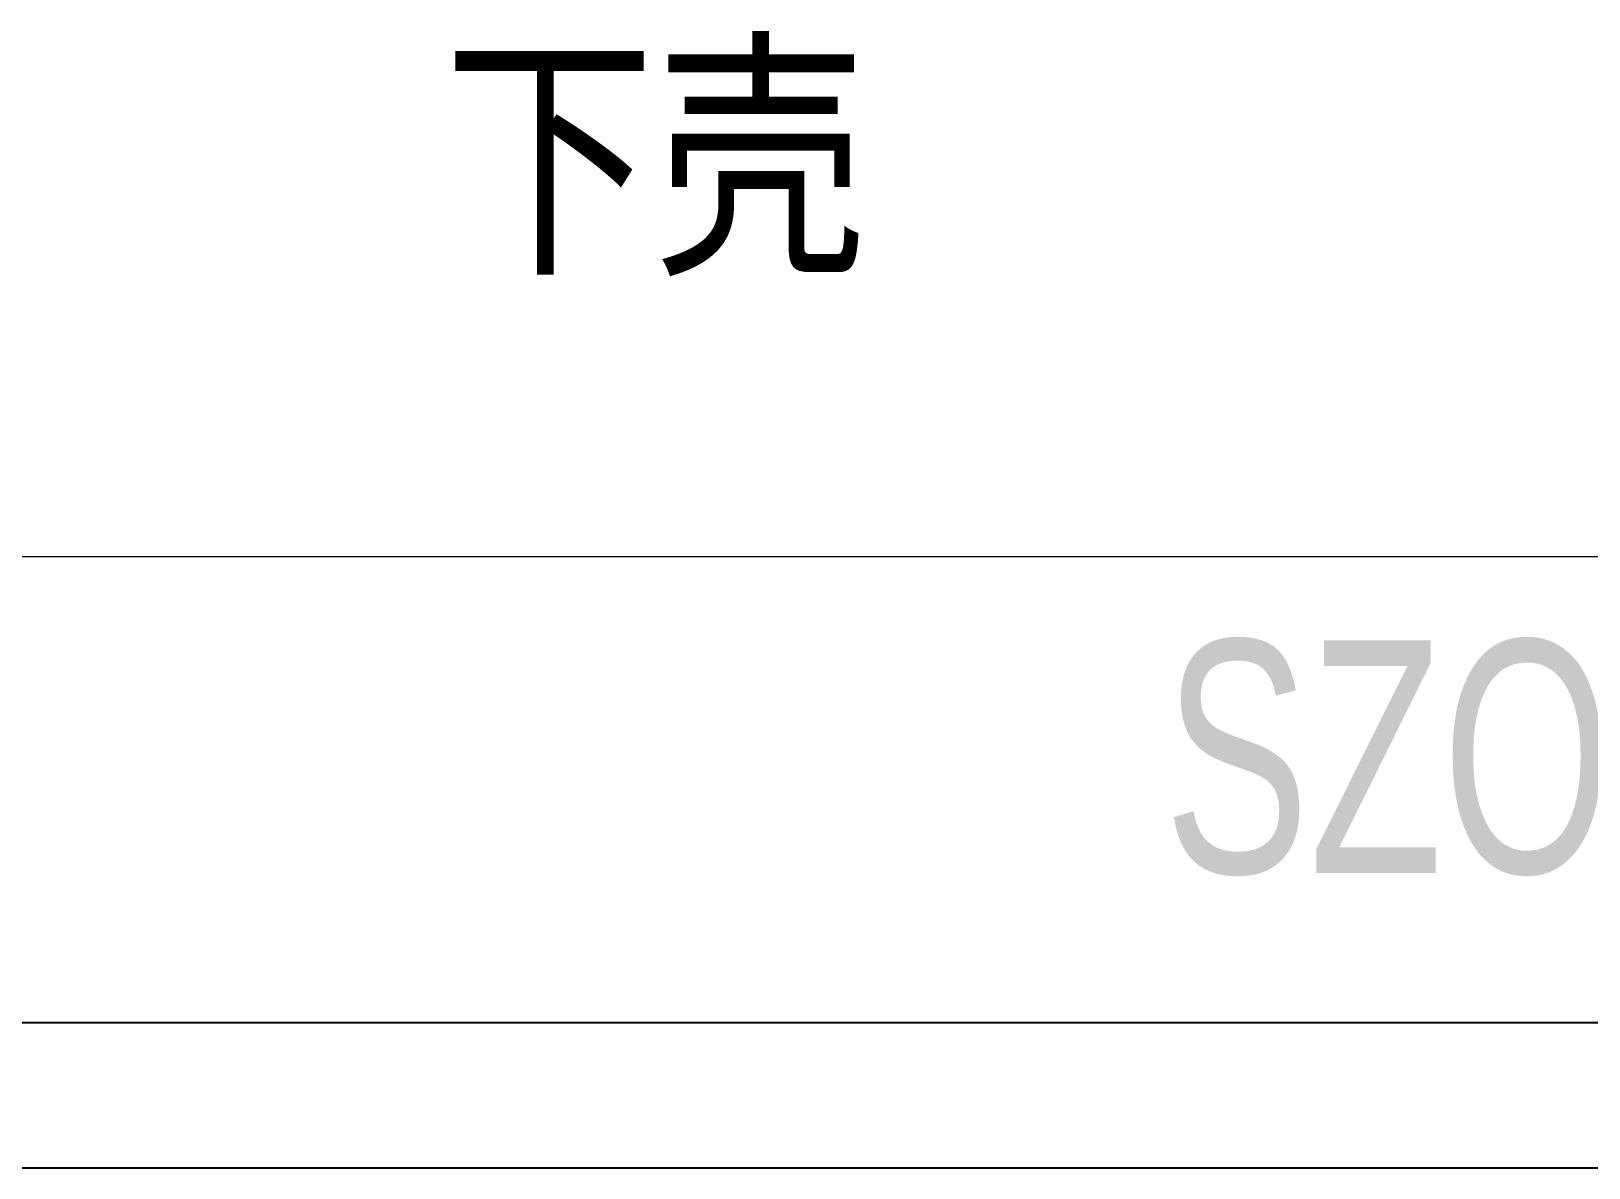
# Model space of a CAD drawing. Header units: inches. Extents: x 2021 to 3023, y 1089 to 1338.
# Drawn here: x 2230.9 to 2294.5, y 1088.5 to 1134.9 of the extents above; entities that cross this region are included whole.
import ezdxf

# ---------------------------------------------------------------- set-up
doc = ezdxf.new("R2010")
doc.units = ezdxf.units.IN
doc.layers.add('文字', color=81, linetype='Continuous')
doc.layers.add('粗实线', color=7, linetype='Continuous', lineweight=30)
doc.layers.add('细实线', color=3, linetype='Continuous', lineweight=9)
doc.styles.add('宋体', font='', dxfattribs={"width": 0.8, "height": 3.5})
doc.styles.add('长仿宋', font='', dxfattribs={"width": 0.7, "height": 4})
doc.styles.get('宋体').set_extended_font_data('SimSun')
doc.styles.get('长仿宋').set_extended_font_data('SimSun')

msp = doc.modelspace()

# ---------------------------------------------------------------- linework, layer by layer
for p, q in [((2029.711, 1094.444), (2367.068, 1094.444)), ((2020.592, 1088.511), (2373.001, 1088.511))]:
    msp.add_line(p, q)
at = {"layer": '细实线', "color": 7}
msp.add_line((2367.068, 1113.429), (2153.487, 1113.429), dxfattribs=at)

# ---------------------------------------------------------------- texts
at = {"layer": '文字', "color": 0, "insert": (2247.723, 1133.712), "char_height": 7.9104, "width": 101.13193, "attachment_point": 1, "style": '宋体'}
msp.add_mtext('下壳', dxfattribs=at)
at = {"layer": '粗实线', "insert": (2277.12, 1110.03), "char_height": 9.49251, "width": 106.4491, "attachment_point": 1, "style": '长仿宋'}
msp.add_mtext('{\\fSTXinwei|b0|i0|c134|p2;SZOMK}', dxfattribs=at)

doc.saveas('drawing.dxf')
